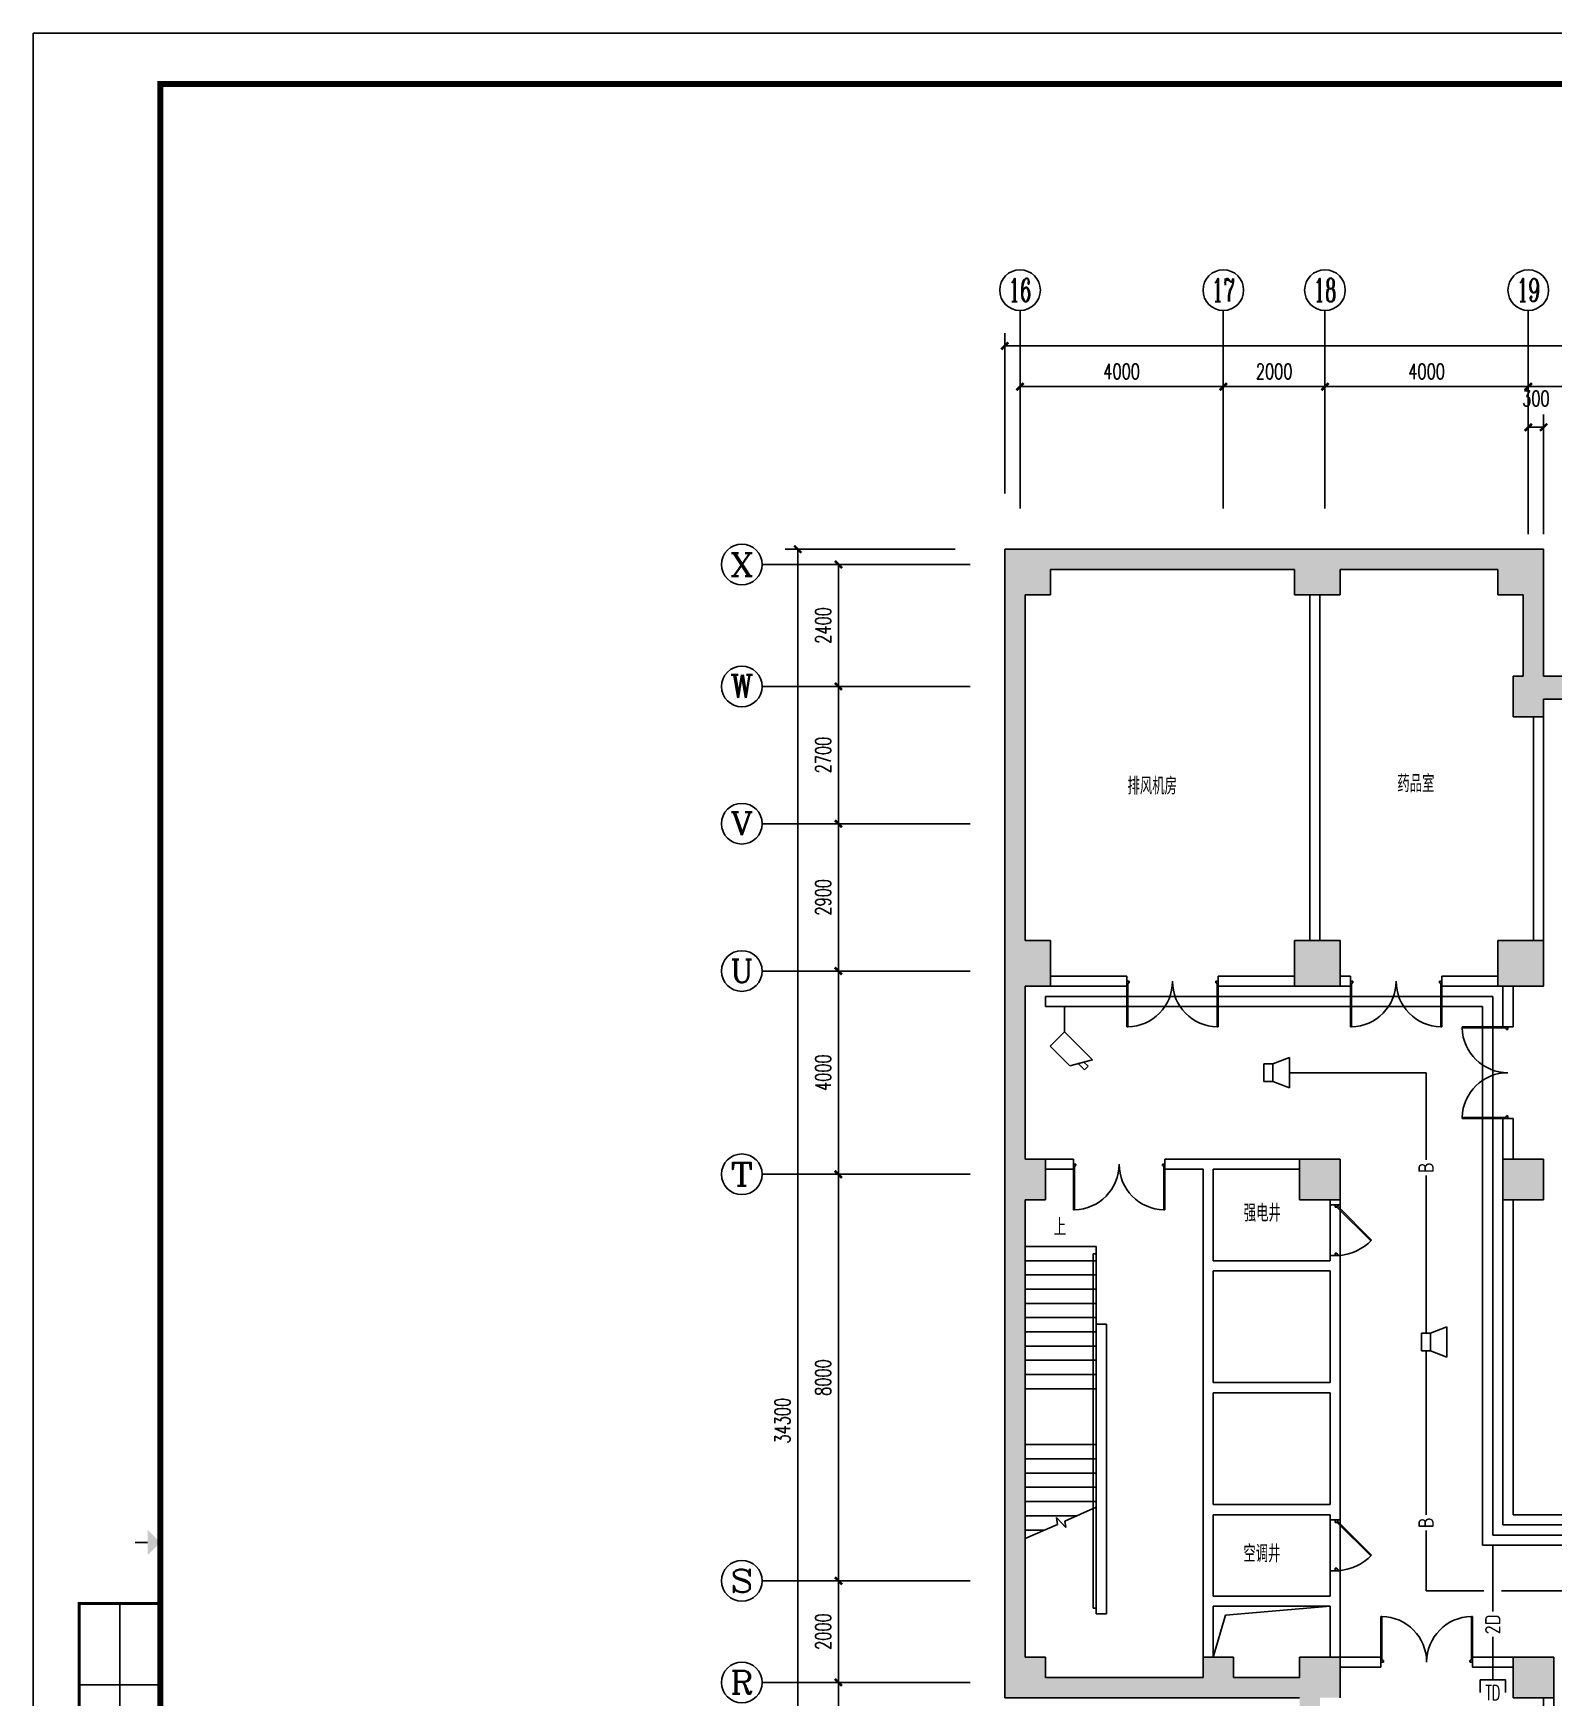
# Model space of a CAD drawing. Extents: x 190999 to 834799, y -200814 to 215286.
# Drawn here: x 190999 to 220912, y 182533 to 215286 of the extents above; entities that cross this region are included whole.
import ezdxf
from ezdxf.enums import TextEntityAlignment as Align

# ---------------------------------------------------------------- set-up
doc = ezdxf.new("R2010")
doc.units = 0
doc.header["$LTSCALE"] = 1000
doc.header["$MEASUREMENT"] = 0
for name, color, linetype in [('00-EQUIP', 3, 'Continuous'), ('00-SIG_TEXT', 7, 'Continuous'), ('00-WIRE-4', 6, 'Continuous'), ('A-卫生间', 250, 'Continuous'), ('A-墙线', 2, 'Continuous'), ('A-门', 167, 'Continuous'), ('AXIS', 3, 'Continuous'), ('AXIS_TEXT', 7, 'Continuous'), ('COLUMN', 2, 'Continuous'), ('DIM_SYMB', 3, 'Continuous'), ('PUB_HATCH', 250, 'Continuous'), ('PUB_TEXT', 7, 'Continuous'), ('STAIR', 5, 'Continuous'), ('WALL', 4, 'Continuous'), ('图框', 189, 'Continuous'), ('房间名称', 7, 'Continuous'), ('桥架', 1, 'Continuous')]:
    doc.layers.add(name, color=color, linetype=linetype)
doc.styles.add('-GBCBIGGBENOR', font='GBENOR.shx', dxfattribs={"bigfont": 'GBCBIG.shx'})
doc.styles.add('_COMPLEX', font='COMPLEX.shx', dxfattribs={"width": 0.5})
doc.styles.add('_TCH_AXIS', font='COMPLEX', dxfattribs={"bigfont": 'GBCBIG'})
doc.styles.add('_TCH_DIM', font='SIMPLEX', dxfattribs={"bigfont": 'GBCBIG'})
doc.styles.add('COMPLEX', font='COMPLEX')
doc.styles.add('DIM_FONT', font='SIMPLEX', dxfattribs={"width": 0.7, "bigfont": 'GBCBIG'})
doc.styles.get("Standard").update_dxf_attribs({"font": 'simhei.ttf'})
doc.dimstyles.new('DIMN', dxfattribs={"dimtxt": 300, "dimasz": 100, "dimexe": 250, "dimexo": 300, "dimgap": 150, "dimtad": 1, "dimdec": 0, "dimzin": 0, "dimdsep": 46, "dimtxsty": 'DIM_FONT', "dimblk": 'ARCHTICK', "dimcen": 0.09, "dimclrt": 7, "dimazin": 2, "dimtfac": 1, "dimtdec": 0, "dimtix": 1, "dimtmove": 2, "dimatfit": 3, "dimfxl": 0, "dimtolj": 1, "dimtzin": 0, "dimarcsym": 0})

# ---------------------------------------------------------------- blocks, each defined once
blk = doc.blocks.new('TJAD_TK_A1')
for p, q in [((517.38, 385.45), (517.38, 641.45)), ((509.38, 625.45), (525.38, 625.45))]:
    blk.add_line(p, q)
at = {"layer": '图框'}
for p in [(1341.38, 950.45), (500.38, 356.45)]:
    blk.add_line(p, (500.38, 950.45), dxfattribs=at)
at = {"layer": '图框', "const_width": 1.2}
blk.add_lwpolyline([(1331.38, 940.45), (525.38, 940.45), (525.38, 366.45), (1331.38, 366.45)], close=True, dxfattribs=at)
at = {"layer": '图框'}
for points, const_width in [([(522.88, 653.45), (520.38, 653.45)], 0.3), ([(525.38, 366.45), (509.38, 366.45), (509.38, 641.45), (525.38, 641.45)], 0.6)]:
    blk.add_lwpolyline(points, dxfattribs=dict(at, const_width=const_width))
blk.add_solid([(522.88, 650.95), (522.88, 655.95), (525.38, 653.45)], dxfattribs=at)
blk = doc.blocks.new('_LINKPT1')
at = {"color": 0}
blk.add_line((0, 0), (0, 0), dxfattribs=at)
blk = doc.blocks.new('_I71UQN')
for p, q in [((-0.837, 0.1), (-0.609, 0.1)), ((-0.837, -0.1), (-0.837, 0.1)), ((-0.78, 0.4), (-0.323, -0.4)), ((0.78, 0.4), (-0.78, 0.4)), ((0.78, 0.4), (0.78, -0.4)), ((-0.837, -0.1), (-0.494, -0.1)), ((0.78, -0.4), (-0.323, -0.4))]:
    blk.add_line(p, q)
at = {"xscale": 0.002, "yscale": 0.002, "zscale": 0.002}
for p in [(0, 0.4), (0.78, 0), (0, -0.4)]:
    blk.add_blockref('_LINKPT1', p, dxfattribs=at)
at = {"flags": 9}
blk.add_attdef('A', (0, 0), '', height=0.00002, dxfattribs=at)
blk = doc.blocks.new('OS28WV87')
for p, q in [((0, 0.35), (0, -0.35)), ((0, 0.35), (0.35, 0.35)), ((0.35, 0.35), (1, 0.6)), ((0.35, 0.35), (0.35, -0.35)), ((1, 0.6), (1, -0.6)), ((0.35, -0.35), (0, -0.35)), ((1, -0.6), (0.35, -0.35))]:
    blk.add_line(p, q)
at = {"xscale": 0.002, "yscale": 0.002, "zscale": 0.002}
for p in [(0, 0), (0.175, 0.35), (1, 0), (0.175, -0.35)]:
    blk.add_blockref('_LINKPT1', p, dxfattribs=at)
at = {"flags": 9}
blk.add_attdef('A', (0, 0), '', height=0.00002, dxfattribs=at)
blk = doc.blocks.new('IO37IMB6')
for p, q in [((-0.5, 0.499), (-0.5, 0.999)), ((0.5, 0.999), (0.5, 0.499)), ((0.5, 0.499), (-0.5, 0.499)), ((0, 0.5), (0, 0))]:
    blk.add_line(p, q)
at = {"xscale": 0.002, "yscale": 0.002, "zscale": 0.002}
for p in [(0, 1.384), (-0.5, 0.499), (0, 0), (0.5, 0.499)]:
    blk.add_blockref('_LINKPT1', p, dxfattribs=at)
at = {"style": '_COMPLEX', "width": 0.6, "flags": 8}
blk.add_attdef('$TEXT$', text='', height=0.6, dxfattribs=at).set_placement((0, 1), align=Align.MIDDLE_CENTER)
at = {"flags": 9}
blk.add_attdef('A', (0, 0), '', height=0.00002, dxfattribs=at)
blk = doc.blocks.new('m1800')
at = {"layer": 'A-墙线'}
for p, q in [((-900, -100), (-900, 100)), ((900, -100), (900, 100))]:
    blk.add_line(p, q, dxfattribs=at)
at = {"layer": 'A-门'}
for p, q in [((-900, 900), (-900, 0)), ((-900, 900), (-880, 900)), ((-880, 900), (-880, 50)), ((880, 900), (880, 50)), ((900, 900), (880, 900)), ((900, 900), (900, 0)), ((-900, 50), (-870, 50)), ((-900, 0), (-850, 0)), ((-870, 50), (-870, 30)), ((-870, 30), (-850, 30)), ((-850, 30), (-850, 0)), ((850, 30), (850, 0)), ((870, 30), (850, 30)), ((900, 0), (850, 0)), ((870, 50), (870, 30)), ((900, 50), (870, 50))]:
    blk.add_line(p, q, dxfattribs=at)
for centre, start, end in [((-900, 0), 0, 88.7267), ((900, 0), 91.2733, 180)]:
    blk.add_arc(centre, 900, start, end, dxfattribs=at)
blk = doc.blocks.new('bfm01')
at = {"layer": 'A-墙线'}
for p, q in [((-200, 0), (0, 0)), ((-200, -1000), (0, -1000))]:
    blk.add_line(p, q, dxfattribs=at)
at = {"layer": 'A-门'}
for p, q in [((-200, -1000), (-200, 0)), ((-100, 0), (-100, -50)), ((-70, -50), (-100, -50)), ((-50, -30), (-70, -30)), ((-70, -30), (-70, -50)), ((-64, -44), (-50, -30)), ((-64, -44), (603, -711)), ((-50, 0), (-50, -30)), ((-50, -30), (617, -697)), ((0, 0), (0, -1000)), ((-70, -950), (-100, -950)), ((-100, -1000), (-100, -950)), ((-70, -970), (-70, -950)), ((-50, -970), (-70, -970)), ((-50, -1000), (-50, -970)), ((-50, -1000), (-100, -1000))]:
    blk.add_line(p, q, dxfattribs=at)
blk.add_arc((-100, 0), 1000, 272.866, 315.8103, dxfattribs=at)
blk = doc.blocks.new('_ArchTick')
at = {"const_width": 0.5}
blk.add_lwpolyline([(-0.7, -0.7), (0.7, 0.7)], dxfattribs=at)
blk = doc.blocks.new('*D1503')
at = {"layer": 'AXIS', "color": 0, "lineweight": -2}
for p, q in [((220412, 205433), (220412, 207783)), ((220712, 205433), (220712, 207783)), ((220412, 207533), (220712, 207533))]:
    blk.add_line(p, q, dxfattribs=at)
at = {"layer": 'Defpoints', "color": 0}
for p in [(220712, 207533), (220412, 205133), (220712, 205133)]:
    blk.add_point(p, dxfattribs=at)
at = {"layer": 'AXIS', "color": 0, "lineweight": -2, "xscale": 100, "yscale": 100, "zscale": 100, "rotation": 180}
blk.add_blockref('_ArchTick', (220412, 207533), dxfattribs=at)
at = {"layer": 'AXIS', "color": 0, "lineweight": -2, "xscale": 100, "yscale": 100, "zscale": 100}
blk.add_blockref('_ArchTick', (220712, 207533), dxfattribs=at)
at = {"layer": 'AXIS', "color": 7, "insert": (220562, 208100), "char_height": 300, "attachment_point": 5, "style": 'DIM_FONT'}
blk.add_mtext('\\A1;300', dxfattribs=at)
blk = doc.blocks.new('*D1514')
at = {"layer": 'AXIS', "color": 0, "lineweight": -2}
for p, q in [((209133, 182833), (206589, 182833)), ((206839, 178833), (206839, 182833)), ((209133, 178833), (206589, 178833))]:
    blk.add_line(p, q, dxfattribs=at)
at = {"layer": 'Defpoints', "color": 0}
for p in [(206839, 182833), (209433, 182833), (209433, 178833)]:
    blk.add_point(p, dxfattribs=at)
at = {"layer": 'AXIS', "color": 0, "lineweight": -2, "xscale": 100, "yscale": 100, "zscale": 100}
for p, rotation in [((206839, 182833), 90), ((206839, 178833), 270)]:
    blk.add_blockref('_ArchTick', p, dxfattribs=dict(at, rotation=rotation))
at = {"layer": 'AXIS', "color": 7, "insert": (206539, 180833), "char_height": 300, "attachment_point": 5, "rotation": 90, "style": 'DIM_FONT'}
blk.add_mtext('\\A1;4000', dxfattribs=at)
blk = doc.blocks.new('*D1515')
at = {"layer": 'AXIS', "color": 0, "lineweight": -2}
for p, q in [((209133, 184833), (206589, 184833)), ((206839, 182833), (206839, 184833)), ((209133, 182833), (206589, 182833))]:
    blk.add_line(p, q, dxfattribs=at)
at = {"layer": 'Defpoints', "color": 0}
for p in [(206839, 184833), (209433, 184833), (209433, 182833)]:
    blk.add_point(p, dxfattribs=at)
at = {"layer": 'AXIS', "color": 0, "lineweight": -2, "xscale": 100, "yscale": 100, "zscale": 100}
for p, rotation in [((206839, 184833), 90), ((206839, 182833), 270)]:
    blk.add_blockref('_ArchTick', p, dxfattribs=dict(at, rotation=rotation))
at = {"layer": 'AXIS', "color": 7, "insert": (206539, 183833), "char_height": 300, "attachment_point": 5, "rotation": 90, "style": 'DIM_FONT'}
blk.add_mtext('\\A1;2000', dxfattribs=at)
blk = doc.blocks.new('*D1516')
at = {"layer": 'AXIS', "color": 0, "lineweight": -2}
for p, q in [((209133, 192833), (206589, 192833)), ((206839, 184833), (206839, 192833)), ((209133, 184833), (206589, 184833))]:
    blk.add_line(p, q, dxfattribs=at)
at = {"layer": 'Defpoints', "color": 0}
for p in [(206839, 192833), (209433, 192833), (209433, 184833)]:
    blk.add_point(p, dxfattribs=at)
at = {"layer": 'AXIS', "color": 0, "lineweight": -2, "xscale": 100, "yscale": 100, "zscale": 100}
for p, rotation in [((206839, 192833), 90), ((206839, 184833), 270)]:
    blk.add_blockref('_ArchTick', p, dxfattribs=dict(at, rotation=rotation))
at = {"layer": 'AXIS', "color": 7, "insert": (206539, 188833), "char_height": 300, "attachment_point": 5, "rotation": 90, "style": 'DIM_FONT'}
blk.add_mtext('\\A1;8000', dxfattribs=at)
blk = doc.blocks.new('*D1517')
at = {"layer": 'AXIS', "color": 0, "lineweight": -2}
for p, q in [((209133, 196833), (206589, 196833)), ((206839, 192833), (206839, 196833)), ((209133, 192833), (206589, 192833))]:
    blk.add_line(p, q, dxfattribs=at)
at = {"layer": 'Defpoints', "color": 0}
for p in [(206839, 196833), (209433, 196833), (209433, 192833)]:
    blk.add_point(p, dxfattribs=at)
at = {"layer": 'AXIS', "color": 0, "lineweight": -2, "xscale": 100, "yscale": 100, "zscale": 100}
for p, rotation in [((206839, 196833), 90), ((206839, 192833), 270)]:
    blk.add_blockref('_ArchTick', p, dxfattribs=dict(at, rotation=rotation))
at = {"layer": 'AXIS', "color": 7, "insert": (206539, 194833), "char_height": 300, "attachment_point": 5, "rotation": 90, "style": 'DIM_FONT'}
blk.add_mtext('\\A1;4000', dxfattribs=at)
blk = doc.blocks.new('*D1518')
at = {"layer": 'AXIS', "color": 0, "lineweight": -2}
for p, q in [((209133, 199732), (206589, 199732)), ((206839, 196833), (206839, 199732)), ((209133, 196833), (206589, 196833))]:
    blk.add_line(p, q, dxfattribs=at)
at = {"layer": 'Defpoints', "color": 0}
for p in [(206839, 199732), (209433, 199732), (209433, 196833)]:
    blk.add_point(p, dxfattribs=at)
at = {"layer": 'AXIS', "color": 0, "lineweight": -2, "xscale": 100, "yscale": 100, "zscale": 100}
for p, rotation in [((206839, 199732), 90), ((206839, 196833), 270)]:
    blk.add_blockref('_ArchTick', p, dxfattribs=dict(at, rotation=rotation))
at = {"layer": 'AXIS', "color": 7, "insert": (206539, 198283), "char_height": 300, "attachment_point": 5, "rotation": 90, "style": 'DIM_FONT'}
blk.add_mtext('\\A1;2900', dxfattribs=at)
blk = doc.blocks.new('*D1519')
at = {"layer": 'AXIS', "color": 0, "lineweight": -2}
for p, q in [((209133, 202433), (206589, 202433)), ((206839, 199732), (206839, 202433)), ((209133, 199732), (206589, 199732))]:
    blk.add_line(p, q, dxfattribs=at)
at = {"layer": 'Defpoints', "color": 0}
for p in [(206839, 202433), (209433, 202433), (209433, 199732)]:
    blk.add_point(p, dxfattribs=at)
at = {"layer": 'AXIS', "color": 0, "lineweight": -2, "xscale": 100, "yscale": 100, "zscale": 100}
for p, rotation in [((206839, 202433), 90), ((206839, 199732), 270)]:
    blk.add_blockref('_ArchTick', p, dxfattribs=dict(at, rotation=rotation))
at = {"layer": 'AXIS', "color": 7, "insert": (206539, 201083), "char_height": 300, "attachment_point": 5, "rotation": 90, "style": 'DIM_FONT'}
blk.add_mtext('\\A1;2700', dxfattribs=at)
blk = doc.blocks.new('*D1520')
at = {"layer": 'AXIS', "color": 0, "lineweight": -2}
for p, q in [((209133, 204833), (206589, 204833)), ((206839, 202433), (206839, 204833)), ((209133, 202433), (206589, 202433))]:
    blk.add_line(p, q, dxfattribs=at)
at = {"layer": 'Defpoints', "color": 0}
for p in [(206839, 204833), (209433, 204833), (209433, 202433)]:
    blk.add_point(p, dxfattribs=at)
at = {"layer": 'AXIS', "color": 0, "lineweight": -2, "xscale": 100, "yscale": 100, "zscale": 100}
for p, rotation in [((206839, 204833), 90), ((206839, 202433), 270)]:
    blk.add_blockref('_ArchTick', p, dxfattribs=dict(at, rotation=rotation))
at = {"layer": 'AXIS', "color": 7, "insert": (206539, 203633), "char_height": 300, "attachment_point": 5, "rotation": 90, "style": 'DIM_FONT'}
blk.add_mtext('\\A1;2400', dxfattribs=at)
blk = doc.blocks.new('*D1521')
at = {"layer": 'AXIS', "color": 0, "lineweight": -2}
for p, q in [((209133, 205133), (205789, 205133)), ((206039, 170833), (206039, 205133)), ((209133, 170833), (205789, 170833))]:
    blk.add_line(p, q, dxfattribs=at)
at = {"layer": 'Defpoints', "color": 0}
for p in [(206039, 205133), (209433, 205133), (209433, 170833)]:
    blk.add_point(p, dxfattribs=at)
at = {"layer": 'AXIS', "color": 0, "lineweight": -2, "xscale": 100, "yscale": 100, "zscale": 100}
for p, rotation in [((206039, 205133), 90), ((206039, 170833), 270)]:
    blk.add_blockref('_ArchTick', p, dxfattribs=dict(at, rotation=rotation))
at = {"layer": 'AXIS', "color": 7, "insert": (205739, 187983), "char_height": 300, "attachment_point": 5, "rotation": 90, "style": 'DIM_FONT'}
blk.add_mtext('\\A1;34300', dxfattribs=at)
blk = doc.blocks.new('*D1522')
at = {"layer": 'AXIS', "color": 0, "lineweight": -2}
for p, q in [((210412, 206233), (210412, 208583)), ((210412, 208333), (214412, 208333)), ((214412, 206233), (214412, 208583))]:
    blk.add_line(p, q, dxfattribs=at)
at = {"layer": 'Defpoints', "color": 0}
for p in [(214412, 208333), (210412, 205933), (214412, 205933)]:
    blk.add_point(p, dxfattribs=at)
at = {"layer": 'AXIS', "color": 0, "lineweight": -2, "xscale": 100, "yscale": 100, "zscale": 100, "rotation": 180}
blk.add_blockref('_ArchTick', (210412, 208333), dxfattribs=at)
at = {"layer": 'AXIS', "color": 0, "lineweight": -2, "xscale": 100, "yscale": 100, "zscale": 100}
blk.add_blockref('_ArchTick', (214412, 208333), dxfattribs=at)
at = {"layer": 'AXIS', "color": 7, "insert": (212412, 208633), "char_height": 300, "attachment_point": 5, "style": 'DIM_FONT'}
blk.add_mtext('\\A1;4000', dxfattribs=at)
blk = doc.blocks.new('*D1523')
at = {"layer": 'AXIS', "color": 0, "lineweight": -2}
for p, q in [((214412, 206233), (214412, 208583)), ((214412, 208333), (216412, 208333)), ((216412, 206233), (216412, 208583))]:
    blk.add_line(p, q, dxfattribs=at)
at = {"layer": 'Defpoints', "color": 0}
for p in [(216412, 208333), (214412, 205933), (216412, 205933)]:
    blk.add_point(p, dxfattribs=at)
at = {"layer": 'AXIS', "color": 0, "lineweight": -2, "xscale": 100, "yscale": 100, "zscale": 100, "rotation": 180}
blk.add_blockref('_ArchTick', (214412, 208333), dxfattribs=at)
at = {"layer": 'AXIS', "color": 0, "lineweight": -2, "xscale": 100, "yscale": 100, "zscale": 100}
blk.add_blockref('_ArchTick', (216412, 208333), dxfattribs=at)
at = {"layer": 'AXIS', "color": 7, "insert": (215412, 208633), "char_height": 300, "attachment_point": 5, "style": 'DIM_FONT'}
blk.add_mtext('\\A1;2000', dxfattribs=at)
blk = doc.blocks.new('*D1524')
at = {"layer": 'AXIS', "color": 0, "lineweight": -2}
for p, q in [((216412, 206233), (216412, 208583)), ((216412, 208333), (220412, 208333)), ((220412, 206233), (220412, 208583))]:
    blk.add_line(p, q, dxfattribs=at)
at = {"layer": 'Defpoints', "color": 0}
for p in [(220412, 208333), (216412, 205933), (220412, 205933)]:
    blk.add_point(p, dxfattribs=at)
at = {"layer": 'AXIS', "color": 0, "lineweight": -2, "xscale": 100, "yscale": 100, "zscale": 100, "rotation": 180}
blk.add_blockref('_ArchTick', (216412, 208333), dxfattribs=at)
at = {"layer": 'AXIS', "color": 0, "lineweight": -2, "xscale": 100, "yscale": 100, "zscale": 100}
blk.add_blockref('_ArchTick', (220412, 208333), dxfattribs=at)
at = {"layer": 'AXIS', "color": 7, "insert": (218412, 208633), "char_height": 300, "attachment_point": 5, "style": 'DIM_FONT'}
blk.add_mtext('\\A1;4000', dxfattribs=at)
blk = doc.blocks.new('*D1525')
at = {"layer": 'AXIS', "color": 0, "lineweight": -2}
for p, q in [((220412, 206233), (220412, 208583)), ((220412, 208333), (225684, 208333)), ((225684, 206233), (225684, 208583))]:
    blk.add_line(p, q, dxfattribs=at)
at = {"layer": 'Defpoints', "color": 0}
for p in [(225684, 208333), (220412, 205933), (225684, 205933)]:
    blk.add_point(p, dxfattribs=at)
at = {"layer": 'AXIS', "color": 0, "lineweight": -2, "xscale": 100, "yscale": 100, "zscale": 100, "rotation": 180}
blk.add_blockref('_ArchTick', (220412, 208333), dxfattribs=at)
at = {"layer": 'AXIS', "color": 0, "lineweight": -2, "xscale": 100, "yscale": 100, "zscale": 100}
blk.add_blockref('_ArchTick', (225684, 208333), dxfattribs=at)
at = {"layer": 'AXIS', "color": 7, "insert": (223048, 208633), "char_height": 300, "attachment_point": 5, "style": 'DIM_FONT'}
blk.add_mtext('\\A1;5272', dxfattribs=at)
blk = doc.blocks.new('*D1531')
at = {"layer": 'AXIS', "color": 0, "lineweight": -2}
for p, q in [((210112, 206233), (210112, 209383)), ((248412, 206233), (248412, 209383)), ((210112, 209133), (248412, 209133))]:
    blk.add_line(p, q, dxfattribs=at)
at = {"layer": 'Defpoints', "color": 0}
for p in [(248412, 209133), (210112, 205933), (248412, 205933)]:
    blk.add_point(p, dxfattribs=at)
at = {"layer": 'AXIS', "color": 0, "lineweight": -2, "xscale": 100, "yscale": 100, "zscale": 100, "rotation": 180}
blk.add_blockref('_ArchTick', (210112, 209133), dxfattribs=at)
at = {"layer": 'AXIS', "color": 0, "lineweight": -2, "xscale": 100, "yscale": 100, "zscale": 100}
blk.add_blockref('_ArchTick', (248412, 209133), dxfattribs=at)
at = {"layer": 'AXIS', "color": 7, "insert": (229262, 209433), "char_height": 300, "attachment_point": 5, "style": 'DIM_FONT'}
blk.add_mtext('\\A1;38300', dxfattribs=at)
blk = doc.blocks.new('_AXISO')
blk.add_circle((0, 0), 0.5)
at = {"layer": 'AXIS_TEXT', "style": 'COMPLEX', "width": 1.041667}
blk.add_attdef('A', text='', height=0.56, dxfattribs=at).set_placement((-0.25, -0.28), (0.25, -0.28), align=Align.FIT)

msp = doc.modelspace()

# ---------------------------------------------------------------- hatches: boundary and pattern name
at = {"layer": 'PUB_HATCH'}
for points in [[(211012, 204232.8), (211012, 205132.8), (210112, 205132.8), (210112, 204232.8)], [(215812, 204732.8), (215812, 205132.8), (211012, 205132.8), (211012, 204732.8)], [(216712, 204232.8), (216712, 205132.8), (215812, 205132.8), (215812, 204232.8)], [(219812, 204732.8), (219812, 205132.8), (216712, 205132.8), (216712, 204732.8)], [(220712, 204232.8), (220712, 205132.8), (219812, 205132.8), (219812, 204232.8)], [(210512, 204232.8), (210112, 204232.8), (210112, 197432.8), (210512, 197432.8)], [(220712, 204232.8), (220312, 204232.8), (220312, 202632.8), (220712, 202632.8)], [(220712, 201832.8), (220712, 202632.8), (220112, 202632.8), (220112, 201832.8)], [(225234, 202182.8), (225234, 202632.8), (225684, 202632.8), (220712, 202632.8), (220712, 202182.8)], [(211012, 196532.8), (211012, 197432.8), (210112, 197432.8), (210112, 196532.8)], [(216712, 196532.8), (216712, 197432.8), (215812, 197432.8), (215812, 196532.8)], [(220712, 196532.8), (220712, 197432.8), (219812, 197432.8), (219812, 196532.8)], [(210512, 196532.8), (210112, 196532.8), (210112, 193132.8), (210512, 193132.8)], [(210912, 192332.8), (210912, 193132.8), (210112, 193132.8), (210112, 192332.8)], [(216712, 192332.8), (216712, 193132.8), (215912, 193132.8), (215912, 192332.8)], [(220712, 193132.8), (219912, 193132.8), (219912, 192332.8), (220712, 192332.8)], [(210512, 192332.8), (210112, 192332.8), (210112, 183332.8), (210512, 183332.8)], [(210912, 182532.8), (210912, 183332.8), (210112, 183332.8), (210112, 182532.8)], [(214612, 182532.8), (214612, 183332.8), (214012, 183332.8), (214012, 182532.8)], [(216712, 182532.8), (216712, 183332.8), (215912, 183332.8), (215912, 182532.8)], [(220112, 182532.8), (220912, 182532.8), (220912, 183332.8), (220112, 183332.8)], [(214012, 182532.8), (214012, 182932.8), (210912, 182932.8), (210912, 182532.8)], [(215912, 182532.8), (215912, 182932.8), (214612, 182932.8), (214612, 182532.8)], [(216312, 182532.8), (215912, 182532.8), (215912, 182682.8), (215912, 179132.8), (216312, 179132.8)]]:
    msp.add_hatch(color=256, dxfattribs=at).paths.add_polyline_path(points)

# ---------------------------------------------------------------- linework, layer by layer
at = {"layer": '00-WIRE-4'}
for p, q in [((211285.3, 195638.7), (211285.3, 196132.8)), ((218399.5, 194832.8), (215712, 194832.8)), ((218399.5, 193115.9), (218399.5, 194832.8)), ((218399.5, 189707.8), (218399.5, 192810.9)), ((218399.5, 189357.8), (218399.5, 186128.8)), ((218399.5, 185823.8), (218399.5, 184632.8)), ((219712, 185532.8), (219712, 184228.3)), ((218399.5, 184632.8), (219537, 184632.8)), ((219887, 184632.8), (223062, 184632.8)), ((219712, 183727.7), (219712, 182883.3))]:
    msp.add_line(p, q, dxfattribs=at)
at = {"layer": 'A-卫生间'}
for p, q in [((214212, 183332.8), (214454.1, 184153.9)), ((214454.1, 184153.9), (216512, 184332.8))]:
    msp.add_line(p, q, dxfattribs=at)
at = {"layer": 'A-墙线'}
for p, q in [((216112, 197432.8), (216112, 204232.8)), ((216312, 197432.8), (216312, 204232.8)), ((220512, 201832.8), (220512, 197432.8)), ((220712, 201832.8), (220712, 197332.8)), ((211012, 196732.8), (212512, 196732.8)), ((211012, 196532.8), (212512, 196532.8)), ((214312, 196732.8), (215812, 196732.8)), ((214312, 196532.8), (215912, 196532.8)), ((216712, 196732.8), (216912, 196732.8)), ((216712, 196532.8), (216912, 196532.8)), ((218712, 196732.8), (219812, 196732.8)), ((218712, 196532.8), (220112, 196532.8)), ((219912, 196532.8), (219912, 195732.8)), ((220112, 196532.8), (220112, 195732.8)), ((219912, 193932.8), (219912, 193132.8)), ((220112, 193932.8), (220112, 193132.8)), ((211462, 193132.8), (210912, 193132.8)), ((211462, 192932.8), (210912, 192932.8)), ((215912, 193132.8), (213262, 193132.8)), ((214012, 192932.8), (213262, 192932.8)), ((214012, 192932.8), (214012, 183132.8)), ((215912, 192932.8), (214212, 192932.8)), ((214212, 192932.8), (214212, 191132.8)), ((216512, 192232.8), (216512, 192332.8)), ((216712, 192232.8), (216712, 192332.8)), ((219912, 192332.8), (219912, 185932.8)), ((220112, 192332.8), (220112, 186132.8)), ((216512, 191132.8), (214212, 191132.8)), ((216512, 191132.8), (216512, 191232.8)), ((216712, 191232.8), (216712, 185932.8)), ((214212, 190932.8), (214212, 188732.8)), ((216512, 190932.8), (214212, 190932.8)), ((216512, 188732.8), (216512, 190932.8)), ((211912, 189882.8), (212112, 189882.8)), ((211912, 189882.8), (211912, 184182.8)), ((212112, 189882.8), (212112, 184182.8)), ((216512, 188732.8), (214212, 188732.8)), ((214212, 188532.8), (214212, 186332.8)), ((216512, 188532.8), (214212, 188532.8)), ((216512, 186332.8), (216512, 188532.8)), ((216512, 186332.8), (214212, 186332.8)), ((214212, 186132.8), (214212, 184532.8)), ((216512, 186132.8), (214212, 186132.8)), ((216512, 185932.8), (216512, 186132.8)), ((220112, 186132.8), (222362, 186132.8)), ((219912, 185932.8), (222362, 185932.8)), ((216512, 184532.8), (216512, 185032.8)), ((216712, 183232.8), (216712, 185032.8)), ((216512, 184532.8), (214212, 184532.8)), ((212112, 184182.8), (211912, 184182.8)), ((214212, 184332.8), (214212, 183332.8)), ((216512, 184332.8), (214212, 184332.8)), ((216512, 183332.8), (216512, 184332.8)), ((216712, 183332.8), (217512, 183332.8)), ((216712, 183132.8), (217512, 183132.8)), ((219312, 183332.8), (220112, 183332.8)), ((219312, 183132.8), (220112, 183132.8)), ((220712, 176332.8), (220712, 182532.8)), ((220912, 176332.8), (220912, 182532.8))]:
    msp.add_line(p, q, dxfattribs=at)
at = {"layer": 'AXIS'}
for p, q in [((210412, 205932.8), (210412, 209832.8)), ((214412, 205932.8), (214412, 209832.8)), ((216412, 205932.8), (216412, 209832.8)), ((220412, 205932.8), (220412, 209832.8)), ((209433.5, 204832.8), (205339, 204832.8)), ((209433.5, 202432.8), (205339, 202432.8)), ((209433.5, 199732.4), (205339, 199732.4)), ((209433.5, 196832.8), (205339, 196832.8)), ((209433.5, 192832.8), (205339, 192832.8)), ((209433.5, 184832.8), (205339, 184832.8)), ((209433.5, 182832.8), (205339, 182832.8))]:
    msp.add_line(p, q, dxfattribs=at)
at = {"layer": 'COLUMN'}
for p, q in [((211012, 205132.8), (210112, 205132.8)), ((210112, 205132.8), (210112, 204232.8)), ((216712, 205132.8), (215812, 205132.8)), ((220712, 205132.8), (219812, 205132.8)), ((220712, 204232.8), (220712, 205132.8)), ((211012, 204232.8), (211012, 204732.8)), ((215812, 204732.8), (215812, 204232.8)), ((216712, 204232.8), (216712, 204732.8)), ((219812, 204732.8), (219812, 204232.8)), ((210512, 204232.8), (211012, 204232.8)), ((215812, 204232.8), (216712, 204232.8)), ((219812, 204232.8), (220312, 204232.8)), ((220312, 202632.8), (220112, 202632.8)), ((220112, 202632.8), (220112, 201832.8)), ((220712, 201832.8), (220712, 202182.8)), ((220112, 201832.8), (220712, 201832.8)), ((210112, 197432.8), (210112, 196532.8)), ((211012, 197432.8), (210512, 197432.8)), ((211012, 196532.8), (211012, 197432.8)), ((216712, 197432.8), (215812, 197432.8)), ((215812, 197432.8), (215812, 196532.8)), ((216712, 196532.8), (216712, 197432.8)), ((220712, 197432.8), (219812, 197432.8)), ((219812, 197432.8), (219812, 196532.8)), ((220712, 196532.8), (220712, 197432.8)), ((210512, 196532.8), (211012, 196532.8)), ((215812, 196532.8), (216712, 196532.8)), ((219812, 196532.8), (220712, 196532.8)), ((210112, 193132.8), (210112, 192332.8)), ((210912, 193132.8), (210512, 193132.8)), ((210912, 192332.8), (210912, 193132.8)), ((216712, 193132.8), (215912, 193132.8)), ((215912, 193132.8), (215912, 192332.8)), ((216712, 192332.8), (216712, 193132.8)), ((220712, 193132.8), (219912, 193132.8)), ((219912, 193132.8), (219912, 192332.8)), ((220712, 192332.8), (220712, 193132.8)), ((210512, 192332.8), (210912, 192332.8)), ((215912, 192332.8), (216712, 192332.8)), ((219912, 192332.8), (220712, 192332.8)), ((210112, 183332.8), (210112, 182532.8)), ((210912, 183332.8), (210512, 183332.8)), ((210912, 182932.8), (210912, 183332.8)), ((214612, 183332.8), (214012, 183332.8)), ((214012, 183332.8), (214012, 182932.8)), ((214612, 182932.8), (214612, 183332.8)), ((216712, 183332.8), (215912, 183332.8)), ((215912, 183332.8), (215912, 182932.8)), ((216712, 182532.8), (216712, 183332.8)), ((220912, 183332.8), (220112, 183332.8)), ((220112, 183332.8), (220112, 182532.8)), ((220912, 182532.8), (220912, 183332.8)), ((210112, 182532.8), (210912, 182532.8)), ((214012, 182532.8), (214612, 182532.8)), ((220112, 182532.8), (220912, 182532.8))]:
    msp.add_line(p, q, dxfattribs=at)
at = {"layer": 'DIM_SYMB'}
msp.add_lwpolyline([(211182, 191412.8, 0, 0, 0), (211182, 186412.8, 80, 0, 0), (211182, 186112.8, 0, 0, 0)], format="xyseb", dxfattribs=at)
at = {"layer": 'STAIR'}
for p, q in [((210512, 191412.8), (210512, 188612.8)), ((211912, 191412.8), (210512, 191412.8)), ((211912, 191412.8), (211912, 188612.8)), ((211912, 191132.8), (210512, 191132.8)), ((211852, 191270.3), (211852, 187512.8)), ((211912, 191270.3), (211852, 191270.3)), ((211912, 191270.3), (211912, 187512.8)), ((211912, 190852.8), (210512, 190852.8)), ((211912, 190572.8), (210512, 190572.8)), ((211912, 190292.8), (210512, 190292.8)), ((211912, 190012.8), (210512, 190012.8)), ((211912, 189732.8), (210512, 189732.8)), ((211912, 189452.8), (210512, 189452.8)), ((211912, 189172.8), (210512, 189172.8)), ((211912, 188892.8), (210512, 188892.8)), ((211912, 188612.8), (210512, 188612.8)), ((210512, 187512.8), (210512, 185664.8)), ((211912, 187512.8), (210512, 187512.8)), ((211912, 187512.8), (211852, 187512.8)), ((211852, 187512.8), (211852, 184292.8)), ((211912, 187512.8), (211852, 187512.8)), ((211912, 187512.8), (211912, 186280.8)), ((211912, 187512.8), (211912, 184292.8)), ((211912, 187232.8), (210512, 187232.8)), ((211912, 186952.8), (210512, 186952.8)), ((211912, 186672.8), (210512, 186672.8)), ((211912, 186392.8), (210512, 186392.8)), ((211530.1, 186112.8), (210512, 186112.8)), ((211148, 185944.6), (211127.5, 186078)), ((211127.5, 186078), (211313.5, 185883.8)), ((211294.2, 186008.9), (211912, 186280.8)), ((210512, 185664.8), (211148, 185944.6)), ((210893.8, 185832.8), (210512, 185832.8)), ((211313.5, 185883.8), (211294.2, 186008.9)), ((211912, 184292.8), (211852, 184292.8))]:
    msp.add_line(p, q, dxfattribs=at)
at = {"layer": 'WALL'}
for p, q in [((211012, 205132.8), (215812, 205132.8)), ((216712, 205132.8), (219812, 205132.8)), ((211012, 204732.8), (215812, 204732.8)), ((216712, 204732.8), (219812, 204732.8)), ((210112, 197432.8), (210112, 204232.8)), ((210512, 197432.8), (210512, 204232.8)), ((220312, 202632.8), (220312, 204232.8)), ((220712, 202632.8), (220712, 204232.8)), ((220712, 202632.8), (225234, 202632.8)), ((220712, 202182.8), (225234, 202182.8)), ((210112, 193132.8), (210112, 196532.8)), ((210512, 193132.8), (210512, 196532.8)), ((210112, 183332.8), (210112, 192332.8)), ((210512, 183332.8), (210512, 192332.8)), ((210912, 182932.8), (214012, 182932.8)), ((214612, 182932.8), (215912, 182932.8)), ((214612, 182932.8), (215912, 182932.8)), ((210912, 182532.8), (214012, 182532.8)), ((214612, 182532.8), (215912, 182532.8)), ((214612, 182532.8), (215912, 182532.8))]:
    msp.add_line(p, q, dxfattribs=at)
at = {"layer": '桥架'}
for p, q in [((219712, 196332.8), (210912, 196332.8)), ((210912, 196132.8), (210912, 196332.8)), ((219712, 185732.8), (219712, 196332.8)), ((219512, 196132.8), (210912, 196132.8)), ((219512, 185532.8), (219512, 196132.8)), ((219712, 185732.8), (239112, 185732.8)), ((219512, 185532.8), (239312, 185532.8))]:
    msp.add_line(p, q, dxfattribs=at)

# ---------------------------------------------------------------- block references
at = {"layer": '00-EQUIP', "xscale": -499.9999999999999, "yscale": 500, "zscale": 500, "rotation": 315}
msp.add_blockref('_I71UQN', (211419.7, 195221.6), dxfattribs=at)
at = {"layer": '00-EQUIP', "xscale": 500, "yscale": 500, "zscale": 500}
for p in [(215212, 194832.8), (218312, 189532.8)]:
    msp.add_blockref('OS28WV87', p, dxfattribs=at)
at = {"layer": '00-EQUIP'}
ref = msp.add_blockref('IO37IMB6', (219712, 183132.8), dxfattribs=dict(at, xscale=500, yscale=500, zscale=500, rotation=180))
ref.add_attrib('$TEXT$', 'TD', dxfattribs={"layer": '0', "height": 300, "style": '_COMPLEX', "width": 0.6, "flags": 8}).set_placement((219712, 182632.8), align=Align.MIDDLE_CENTER)
at = {"layer": 'A-门', "xscale": -1}
for p, rotation in [((213412, 196632.8), 180), ((217812, 196632.8), 180), ((220012, 194832.8), 90), ((212362, 193032.8), 180)]:
    msp.add_blockref('m1800', p, dxfattribs=dict(at, rotation=rotation))
at = {"layer": 'A-门'}
for name, p in [('bfm01', (216712, 192232.8)), ('bfm01', (216712, 186032.8)), ('m1800', (218412, 183232.8))]:
    msp.add_blockref(name, p, dxfattribs=at)
at = {"layer": 'AXIS'}
ref = msp.add_blockref('_AXISO', (210412, 210232.8), dxfattribs=dict(at, xscale=800, yscale=800, zscale=800))
ref.add_attrib('A', '16', dxfattribs={"layer": 'AXIS_TEXT', "height": 452.55, "style": '_TCH_AXIS', "width": 0.724138}).set_placement((210185.7, 210006.5), (210638.2, 210006.5), align=Align.FIT)
ref = msp.add_blockref('_AXISO', (214412, 210232.8), dxfattribs=dict(at, xscale=800, yscale=800, zscale=800))
ref.add_attrib('A', '17', dxfattribs={"layer": 'AXIS_TEXT', "height": 452.55, "style": '_TCH_AXIS', "width": 0.724138}).set_placement((214185.7, 210006.5), (214638.2, 210006.5), align=Align.FIT)
ref = msp.add_blockref('_AXISO', (216412, 210232.8), dxfattribs=dict(at, xscale=800, yscale=800, zscale=800))
ref.add_attrib('A', '18', dxfattribs={"layer": 'AXIS_TEXT', "height": 452.55, "style": '_TCH_AXIS', "width": 0.724138}).set_placement((216185.7, 210006.5), (216638.2, 210006.5), align=Align.FIT)
ref = msp.add_blockref('_AXISO', (220412, 210232.8), dxfattribs=dict(at, xscale=800, yscale=800, zscale=800))
ref.add_attrib('A', '19', dxfattribs={"layer": 'AXIS_TEXT', "height": 452.55, "style": '_TCH_AXIS', "width": 0.724138}).set_placement((220185.7, 210006.5), (220638.2, 210006.5), align=Align.FIT)
ref = msp.add_blockref('_AXISO', (204939, 204832.8), dxfattribs=dict(at, xscale=800, yscale=800, zscale=800))
ref.add_attrib('A', 'X', dxfattribs={"layer": 'AXIS_TEXT', "height": 452.5, "style": '_TCH_AXIS', "width": 1.166667}).set_placement((204712.7, 204606.5), (205165.3, 204606.5), align=Align.FIT)
ref = msp.add_blockref('_AXISO', (204939, 202432.8), dxfattribs=dict(at, xscale=800, yscale=800, zscale=800))
ref.add_attrib('A', 'W', dxfattribs={"layer": 'AXIS_TEXT', "height": 452.5, "style": '_TCH_AXIS', "width": 0.954545}).set_placement((204712.7, 202206.5), (205165.3, 202206.5), align=Align.FIT)
ref = msp.add_blockref('_AXISO', (204939, 199732.4), dxfattribs=dict(at, xscale=800, yscale=800, zscale=800))
ref.add_attrib('A', 'V', dxfattribs={"layer": 'AXIS_TEXT', "height": 452.5, "style": '_TCH_AXIS', "width": 1.166667}).set_placement((204712.7, 199506.1), (205165.3, 199506.1), align=Align.FIT)
ref = msp.add_blockref('_AXISO', (204939, 196832.8), dxfattribs=dict(at, xscale=800, yscale=800, zscale=800))
ref.add_attrib('A', 'U', dxfattribs={"layer": 'AXIS_TEXT', "height": 452.5, "style": '_TCH_AXIS', "width": 1.05}).set_placement((204712.7, 196606.5), (205165.3, 196606.5), align=Align.FIT)
ref = msp.add_blockref('_AXISO', (204939, 192832.8), dxfattribs=dict(at, xscale=800, yscale=800, zscale=800))
ref.add_attrib('A', 'T', dxfattribs={"layer": 'AXIS_TEXT', "height": 452.5, "style": '_TCH_AXIS', "width": 1.4}).set_placement((204712.7, 192606.5), (205165.3, 192606.5), align=Align.FIT)
ref = msp.add_blockref('_AXISO', (204939, 184832.8), dxfattribs=dict(at, xscale=800, yscale=800, zscale=800))
ref.add_attrib('A', 'S', dxfattribs={"layer": 'AXIS_TEXT', "height": 452.5, "style": '_TCH_AXIS', "width": 1.5}).set_placement((204712.7, 184606.5), (205165.3, 184606.5), align=Align.FIT)
ref = msp.add_blockref('_AXISO', (204939, 182832.8), dxfattribs=dict(at, xscale=800, yscale=800, zscale=800))
ref.add_attrib('A', 'R', dxfattribs={"layer": 'AXIS_TEXT', "height": 452.5, "style": '_TCH_AXIS', "width": 1.166667}).set_placement((204712.7, 182606.5), (205165.3, 182606.5), align=Align.FIT)
at = {"layer": '图框', "xscale": 100, "yscale": 100, "zscale": 99.99999999999997}
msp.add_blockref('TJAD_TK_A1', (140960.6, 120241.6), dxfattribs=at)

# ---------------------------------------------------------------- texts
at = {"layer": '00-SIG_TEXT', "style": '-GBCBIGGBENOR'}
for s, p in [('B', (218399.5, 192963.4)), ('B', (218399.5, 185976.3)), ('2D', (219712, 183978))]:
    msp.add_text(s, height=300, rotation=90, dxfattribs=at).set_placement(p, align=Align.MIDDLE_CENTER)
at = {"layer": 'PUB_TEXT', "style": '_TCH_DIM'}
msp.add_text('上', height=337.6, dxfattribs=at).set_placement((211077.7, 191622.8))
at = {"layer": '房间名称', "style": '_TCH_DIM'}
for s, p in [('排风机房', (212527, 200305.9)), ('药品室', (217836.1, 200351.8)), ('强电井', (214813.4, 191901.4)), ('空调井', (214806, 185199.6))]:
    msp.add_text(s, height=337.59, dxfattribs=at).set_placement(p)

# ---------------------------------------------------------------- dimensions: what is measured, and where the dimension line sits
at = {"layer": 'AXIS'}
for p1, p2, distance, picture, middle in [((210112, 205932.8), (248412, 205932.8), 3200, '*D1531', (229262, 209432.8)), ((210412, 205932.8), (214412, 205932.8), 2400, '*D1522', (212412, 208632.8)), ((214412, 205932.8), (216412, 205932.8), 2400, '*D1523', (215412, 208632.8)), ((216412, 205932.8), (220412, 205932.8), 2400, '*D1524', (218412, 208632.8)), ((220412, 205932.8), (225684, 205932.8), 2400, '*D1525', (223048, 208632.8)), ((209433.5, 170832.8), (209433.5, 205132.8), 3394.4, '*D1521', (205739, 187982.8)), ((209433.5, 202432.8), (209433.5, 204832.8), 2594.4, '*D1520', (206539, 203632.8)), ((209433.5, 199732.4), (209433.5, 202432.8), 2594.4, '*D1519', (206539, 201082.6)), ((209433.5, 196832.8), (209433.5, 199732.4), 2594.4, '*D1518', (206539, 198282.6)), ((209433.5, 192832.8), (209433.5, 196832.8), 2594.4, '*D1517', (206539, 194832.8)), ((209433.5, 184832.8), (209433.5, 192832.8), 2594.4, '*D1516', (206539, 188832.8)), ((209433.5, 182832.8), (209433.5, 184832.8), 2594.4, '*D1515', (206539, 183832.8)), ((209433.5, 178832.8), (209433.5, 182832.8), 2594.4, '*D1514', (206539, 180832.8))]:
    dim = msp.add_aligned_dim(p1=p1, p2=p2, distance=distance, dimstyle='DIMN', dxfattribs=at)
    dim.commit()
    dim.dimension.update_dxf_attribs({"geometry": picture, "text_midpoint": middle})
dim = msp.add_linear_dim(base=(220712, 207532.8), p1=(220412, 205132.8), p2=(220712, 205132.8), angle=0, dimstyle='DIMN', dxfattribs=at)
dim.commit()
dim.dimension.update_dxf_attribs({"geometry": '*D1503', "text_midpoint": (220562, 208100.3), "dimtype": 161})

doc.saveas('drawing.dxf')
